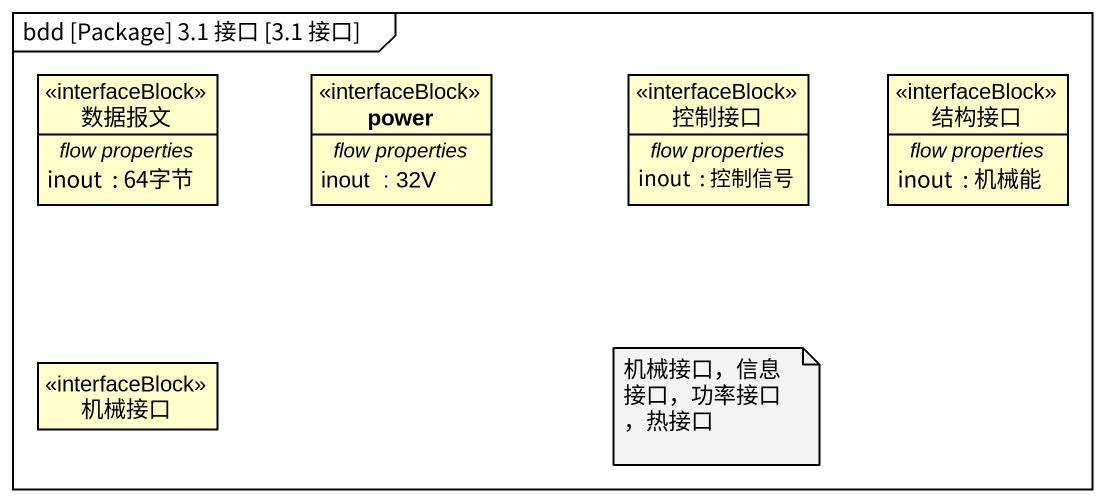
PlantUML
@startuml
mainframe bdd [Package] 3.1 接口 [3.1 接口]
hide circle
hide empty members
class 数据报文 <<interfaceBlock>> {
  -- flow properties --
  inout  : 64字节
}
class power <<interfaceBlock>> {
  -- flow properties --
  inout  : 32V
}
class 控制接口 <<interfaceBlock>> {
  -- flow properties --
  inout  : 控制信号
}
class 结构接口 <<interfaceBlock>> {
  -- flow properties --
  inout  : 机械能
}
class 机械接口 <<interfaceBlock>>
note as N1
  机械接口，信息接口，功率接口，热接口
end note
@enduml
